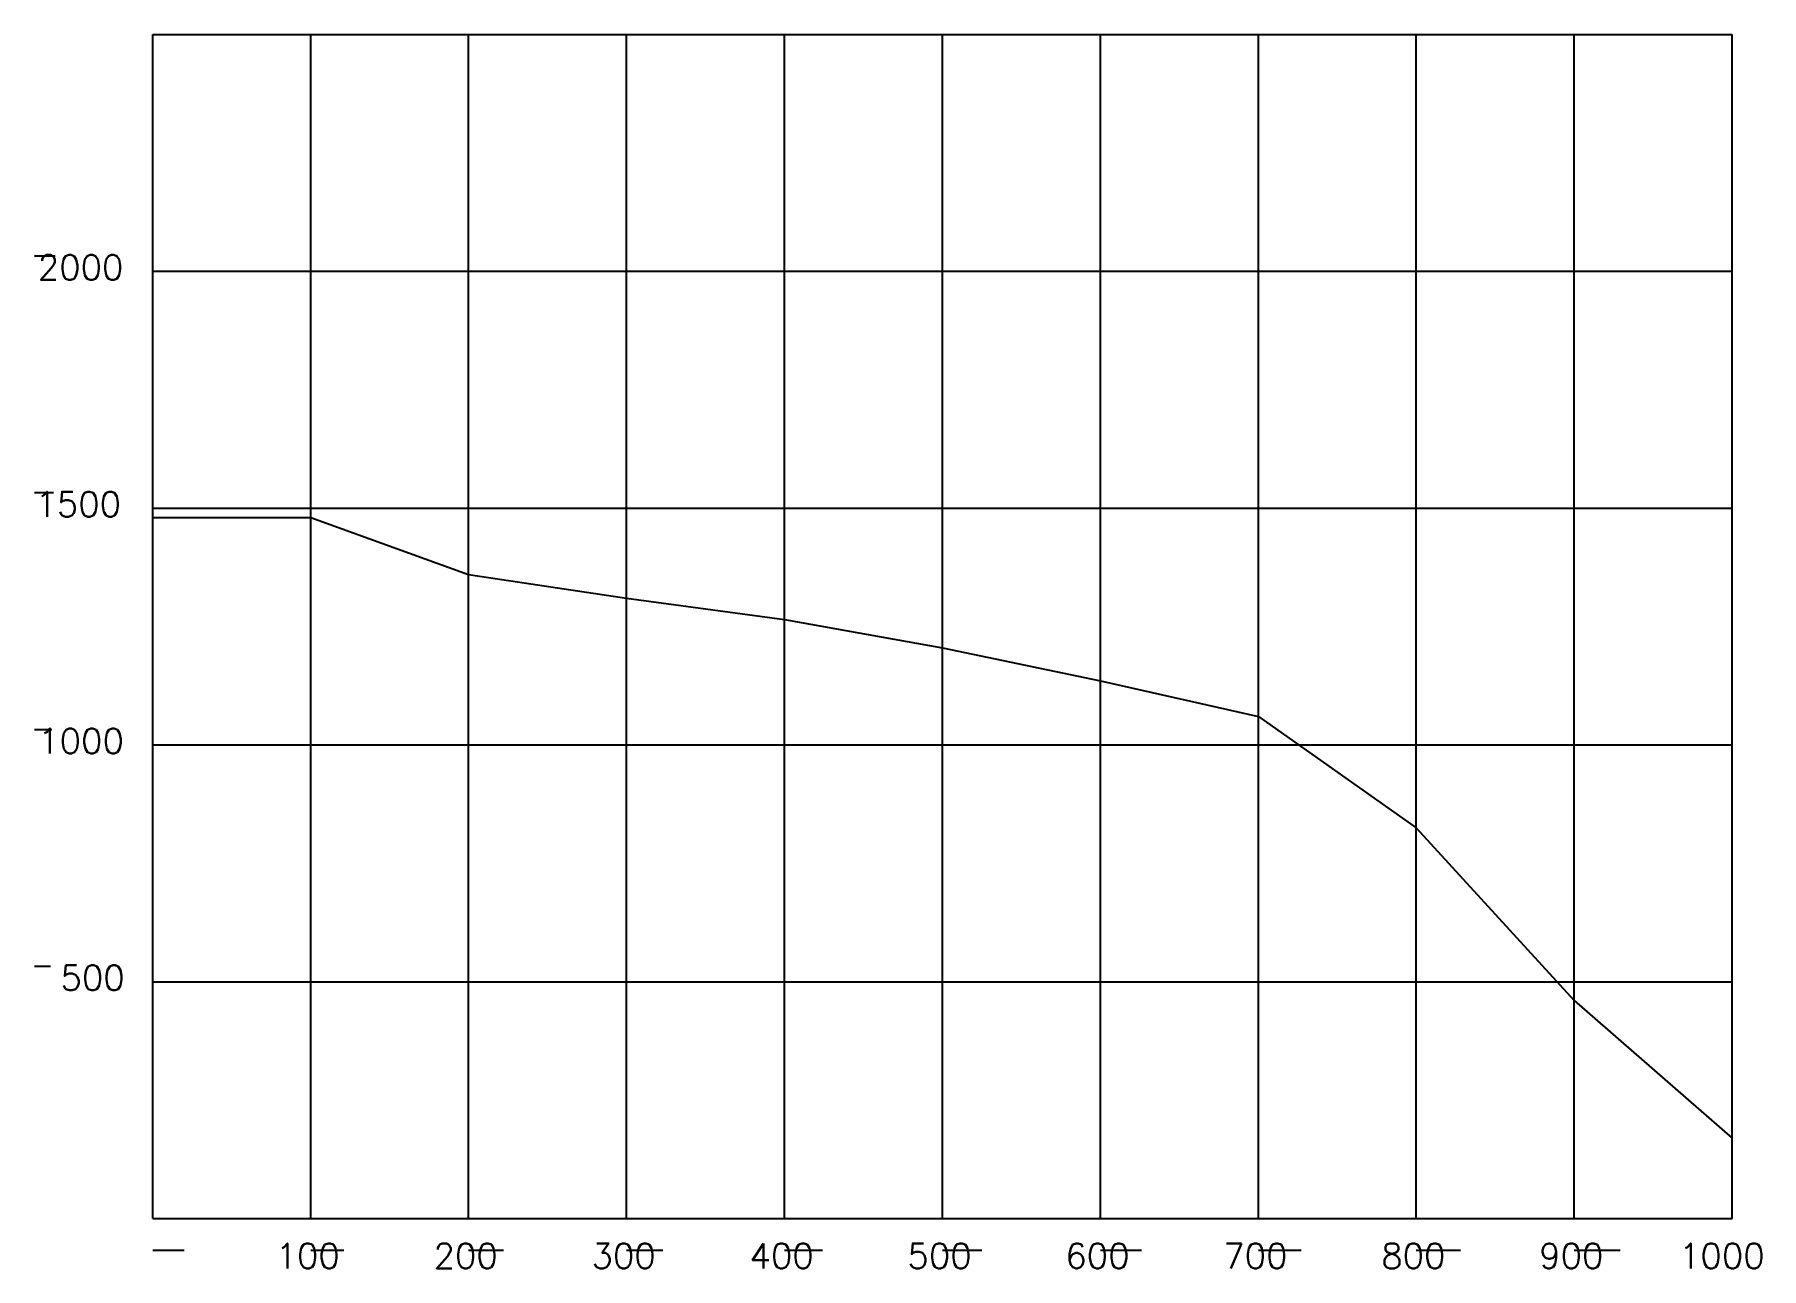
# Model space of a CAD drawing. Extents: x 325 to 1419, y 193 to 975.
import ezdxf
from ezdxf.enums import TextEntityAlignment as Align

# ---------------------------------------------------------------- set-up
doc = ezdxf.new("R2010")
doc.units = 0
doc.header["$MEASUREMENT"] = 0
doc.layers.get('0').update_dxf_attribs({"linetype": 'CONTINUOUS'})
doc.layers.add('-1', color=7, linetype='CONTINUOUS')
doc.layers.add('1', color=7, linetype='CONTINUOUS')
doc.styles.add('ROMANS', font='ROMANS', dxfattribs={"height": 0.2})

msp = doc.modelspace()

# ---------------------------------------------------------------- linework, layer by layer
at = {"layer": '-1', "color": 2, "linetype": 'Continuous'}
for p, q in [((325.2, 834.8), (336.2, 834.8)), ((325.2, 834.8), (338.2, 834.8)), ((325.2, 684.8), (336.2, 684.8)), ((325.2, 684.8), (337.2, 684.8)), ((325.2, 534.8), (336.2, 534.8)), ((325.2, 384.8), (335.2, 384.8)), ((400, 205), (420, 205)), ((500, 205), (521, 205)), ((600, 205), (622, 205)), ((700, 205), (723, 205)), ((800, 205), (824, 205)), ((900, 205), (925, 205)), ((1000, 205), (1026, 205)), ((1100, 205), (1127, 205)), ((1200, 205), (1228, 205)), ((1300, 205), (1329, 205))]:
    msp.add_line(p, q, dxfattribs=at)
at = {"color": 7, "linetype": 'Continuous'}
for p, q in [((400, 975), (1400, 975)), ((400, 225), (400, 975)), ((1400, 225), (1400, 975)), ((400, 669), (500, 669)), ((500, 669), (600, 633)), ((600, 633), (700, 618)), ((700, 618), (800, 604.5)), ((800, 604.5), (900, 586.5)), ((900, 586.5), (1000, 565.5)), ((1000, 565.5), (1100, 543)), ((1100, 543), (1200, 472.5)), ((1200, 472.5), (1300, 363)), ((1300, 363), (1400, 276)), ((400, 225), (1400, 225))]:
    msp.add_line(p, q, dxfattribs=at)
at = {"layer": '1', "color": 4, "linetype": 'Continuous'}
for p, q in [((500, 225), (500, 975)), ((600, 225), (600, 975)), ((700, 225), (700, 975)), ((800, 225), (800, 975)), ((900, 225), (900, 975)), ((1000, 225), (1000, 975)), ((1100, 225), (1100, 975)), ((1200, 225), (1200, 975)), ((1300, 225), (1300, 975)), ((400, 825), (1400, 825)), ((400, 675), (1400, 675)), ((400, 525), (1400, 525)), ((400, 375), (1400, 375))]:
    msp.add_line(p, q, dxfattribs=at)

# ---------------------------------------------------------------- texts
at = {"layer": '-1', "color": 7, "linetype": 'Continuous', "style": 'ROMANS'}
for s, p in [('2000', (327.2, 835.4)), ('1500', (325.7, 685.4)), ('1000', (327.5, 535.4)), ('500', (341.6, 385.4)), ('100', (477.8, 209.2)), ('200', (577.8, 209.2)), ('300', (677.8, 209.2)), ('400', (777.8, 209.2)), ('500', (877.8, 209.2)), ('600', (977.8, 209.2)), ('700', (1077.8, 209.2)), ('800', (1177.8, 209.2)), ('900', (1277.8, 209.2)), ('1000', (1366.3, 209.2))]:
    msp.add_text(s, height=15.82, dxfattribs=at).set_placement(p, align=Align.TOP_LEFT)

doc.saveas('drawing.dxf')
